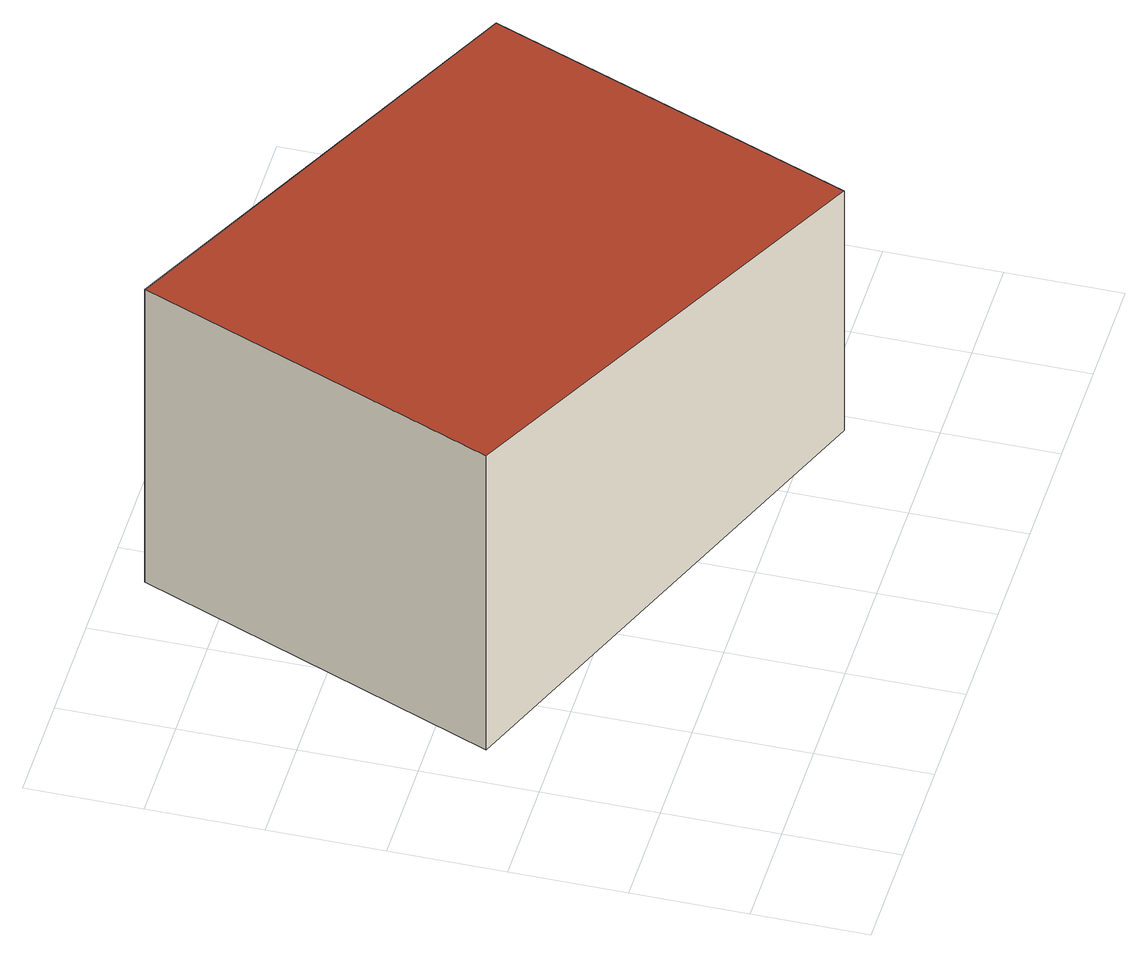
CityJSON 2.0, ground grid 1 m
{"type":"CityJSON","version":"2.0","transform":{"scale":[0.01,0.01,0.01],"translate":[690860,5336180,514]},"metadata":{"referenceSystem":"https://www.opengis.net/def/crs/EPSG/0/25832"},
"CityObjects":{
"building1":{"type":"Building","attributes":{"area_m2":16.44,"max_x":690866.12,"max_y":5336185.5,"min_x":690860.38,"min_y":5336181,"rf_extrusion_mode":"standard","rf_force_lod11":false,"rf_h_ground":514.48,"rf_h_pc_98p":0,"rf_h_roof_50p":517.32,"rf_h_roof_70p":517.41,"rf_h_roof_max":517.59,"rf_h_roof_min":517.01,"rf_is_glass_roof":false,"rf_nodata_frac":0.149,"rf_nodata_r":0,"rf_pc_select":"_HIGHEST_YET_INSUFFICIENT_COVERAGE","rf_pc_year":2026,"rf_pointcloud_unusable":false,"rf_pt_density":101.89,"rf_ridgelines":0,"rf_rmse_lod22":0.0813,"rf_roof_planes":1,"rf_roof_type":"slanted","rf_success":true,"rf_t_run":6,"rf_volume_lod22":46.44,"source_file":"690_5336.gml"},"children":["building1-1"]},
"building1-1":{"type":"BuildingPart","parents":["building1"],"geometry":[{"type":"Solid","lod":"2.2","boundaries":[[[[0,1,2,3]],[[4,2,1,5]],[[6,3,2,4]],[[7,0,3,6]],[[5,1,0,7]],[[5,7,6,4]]]],"semantics":{"surfaces":[{"type":"GroundSurface"},{"type":"WallSurface","on_footprint_edge":true},{"type":"RoofSurface","rf_azimuth":109.19,"rf_h_roof_50p":517.32,"rf_h_roof_70p":517.45,"rf_h_roof_max":517.64,"rf_h_roof_min":517.01,"rf_slope":6.91}],"values":[[0,1,1,1,1,2]]}}]}
},
"vertices":[
[39,254,48],[166,569,48],[612,396,48],[484,75,48],[612,396,301],[166,569,359],[484,75,303],[39,254,361]
]}
